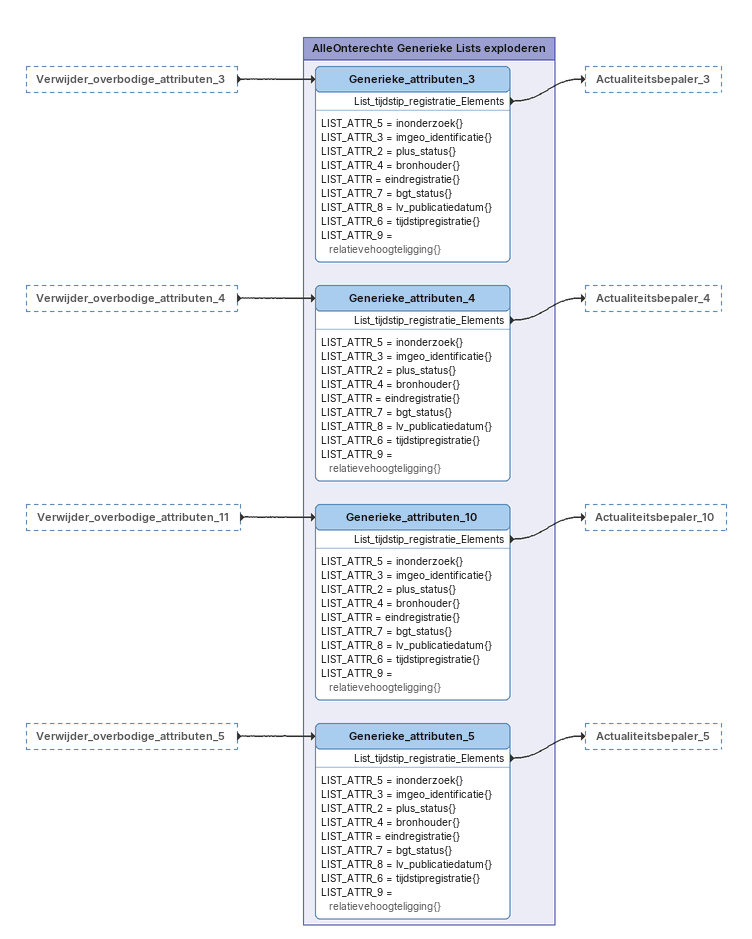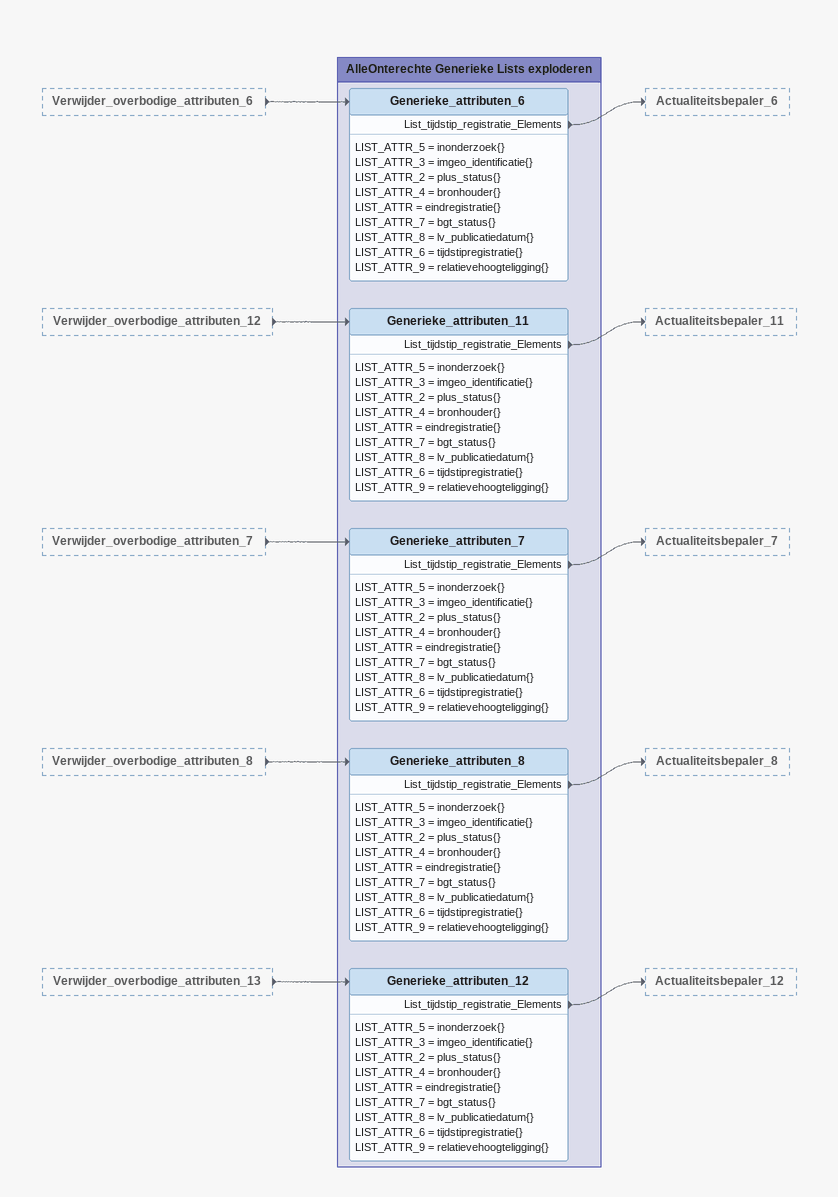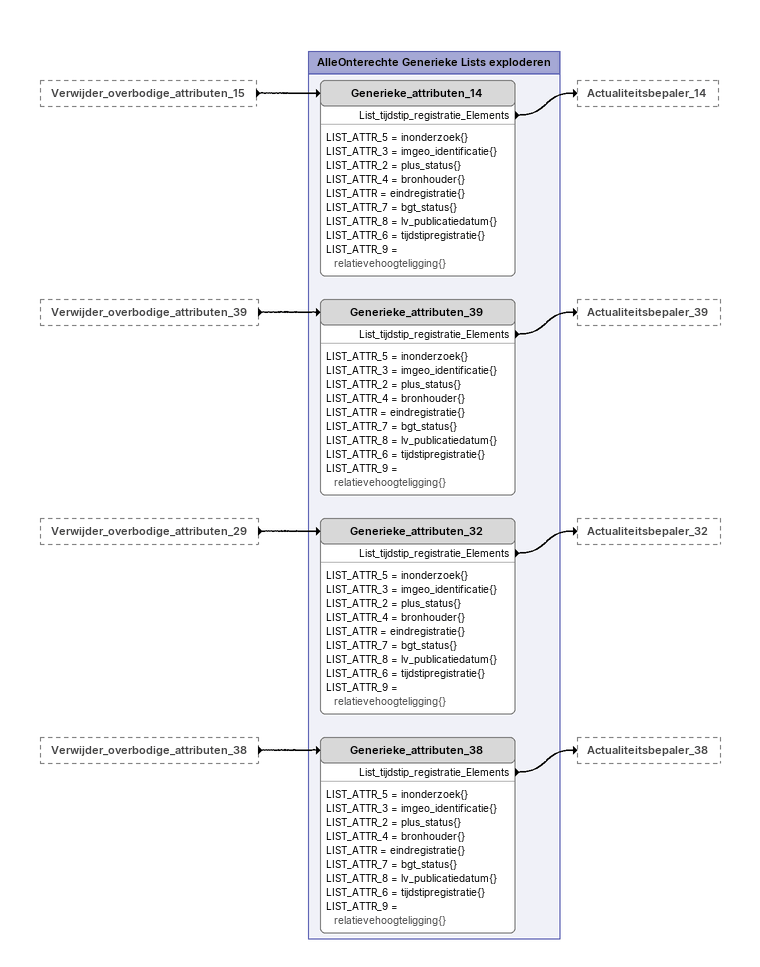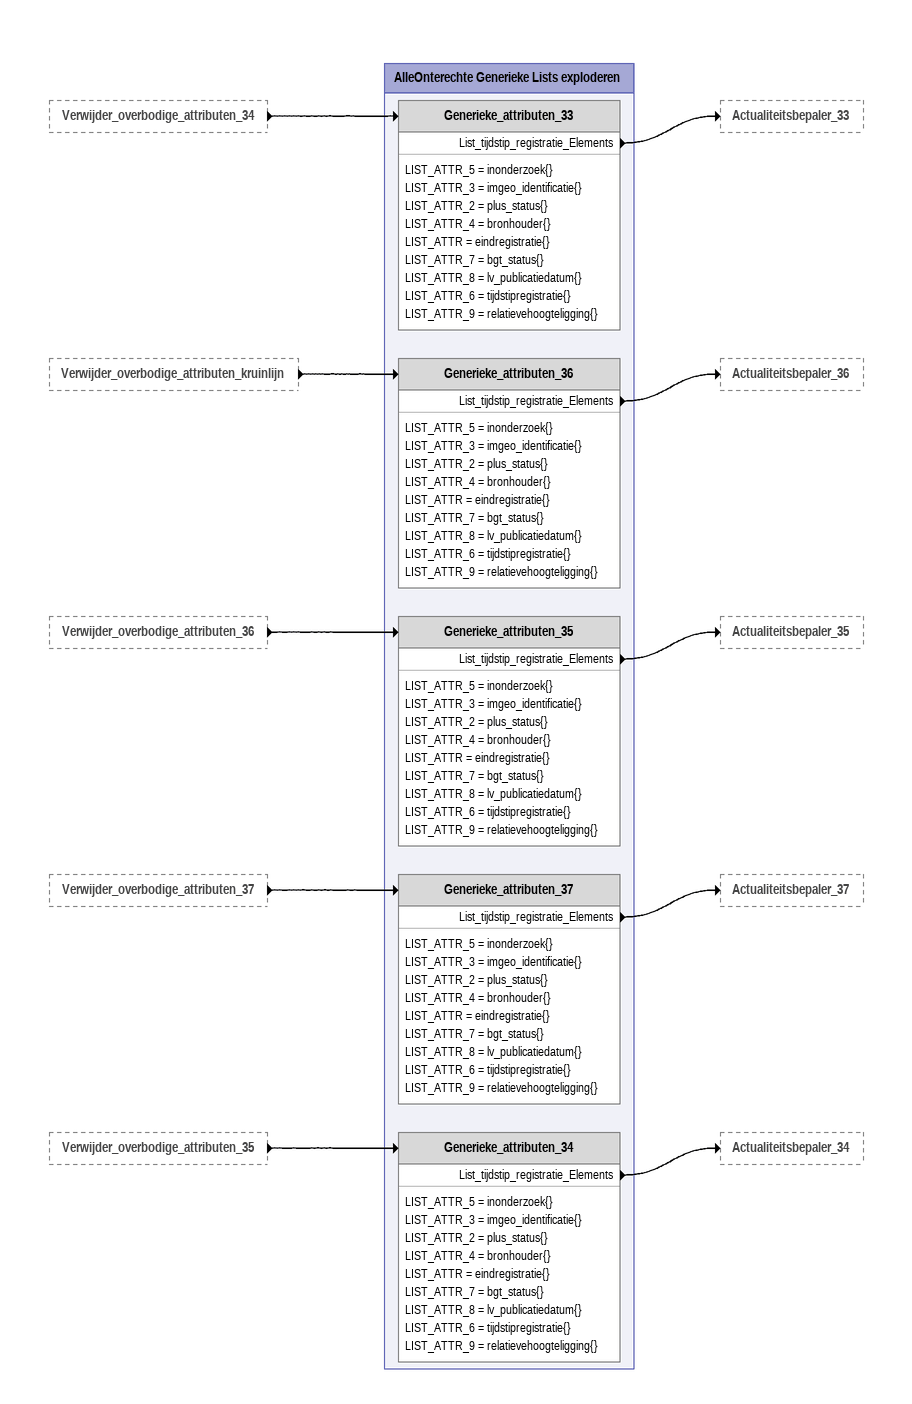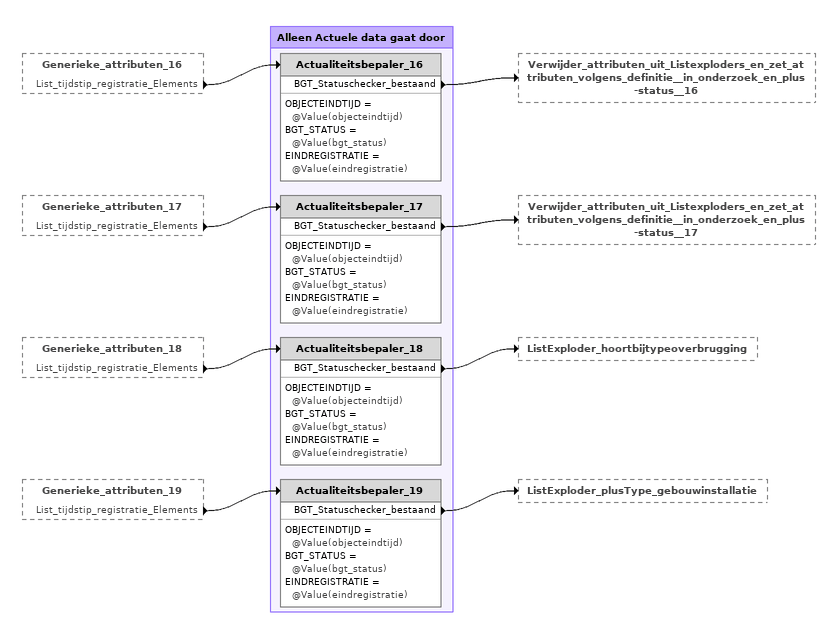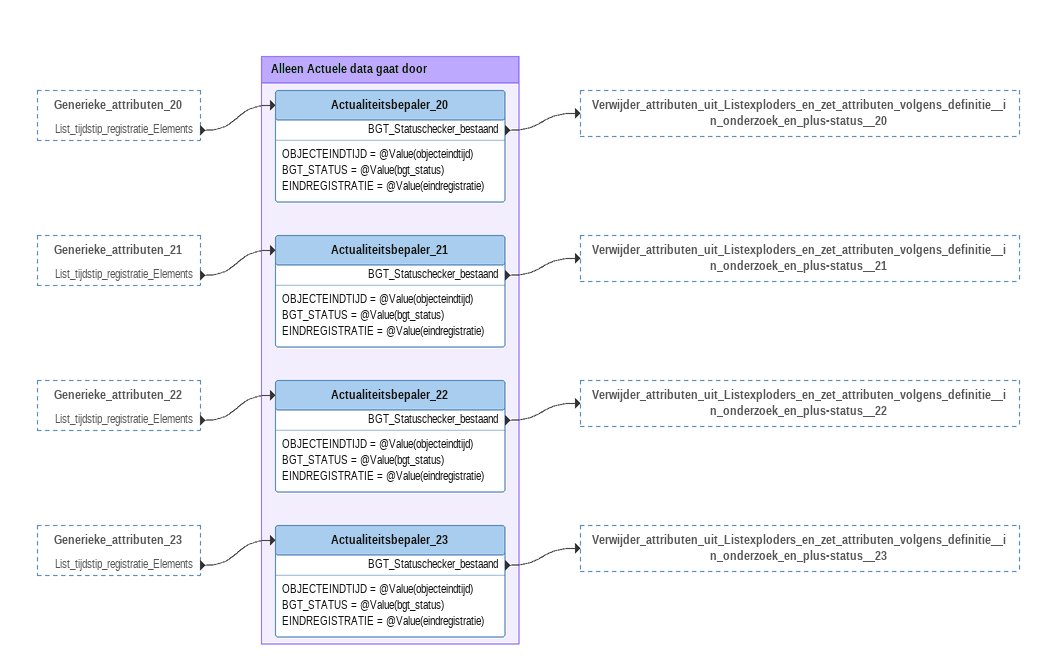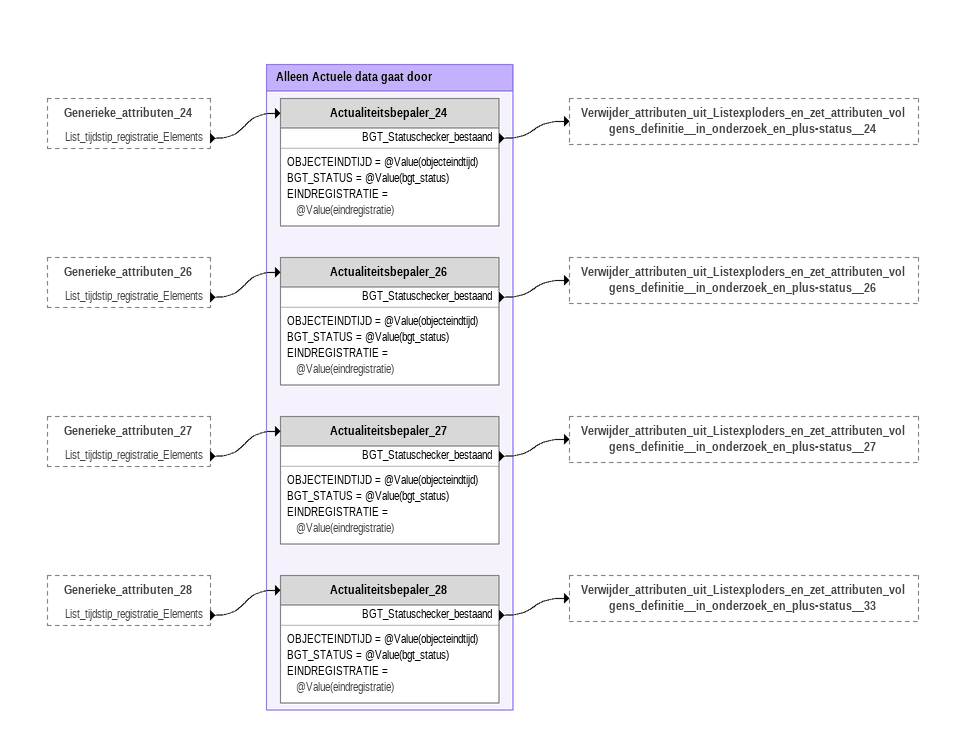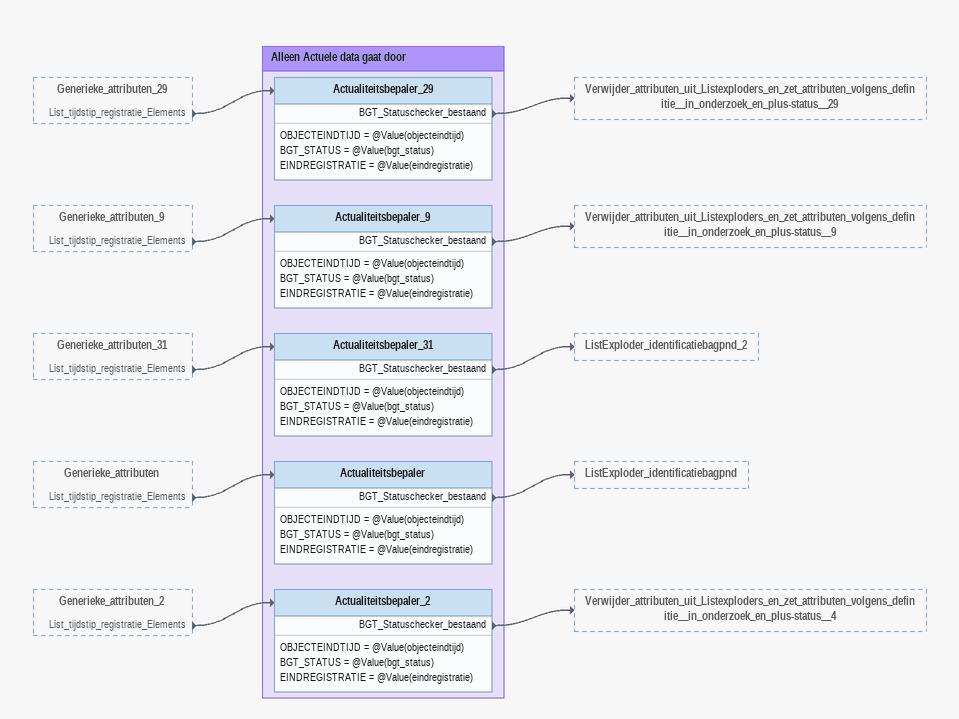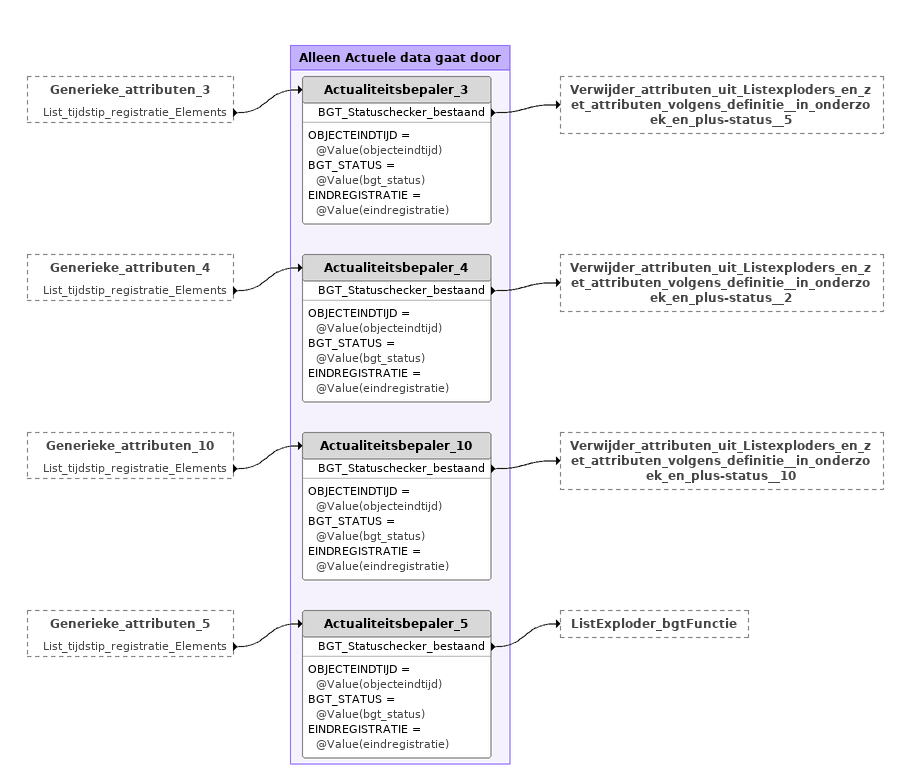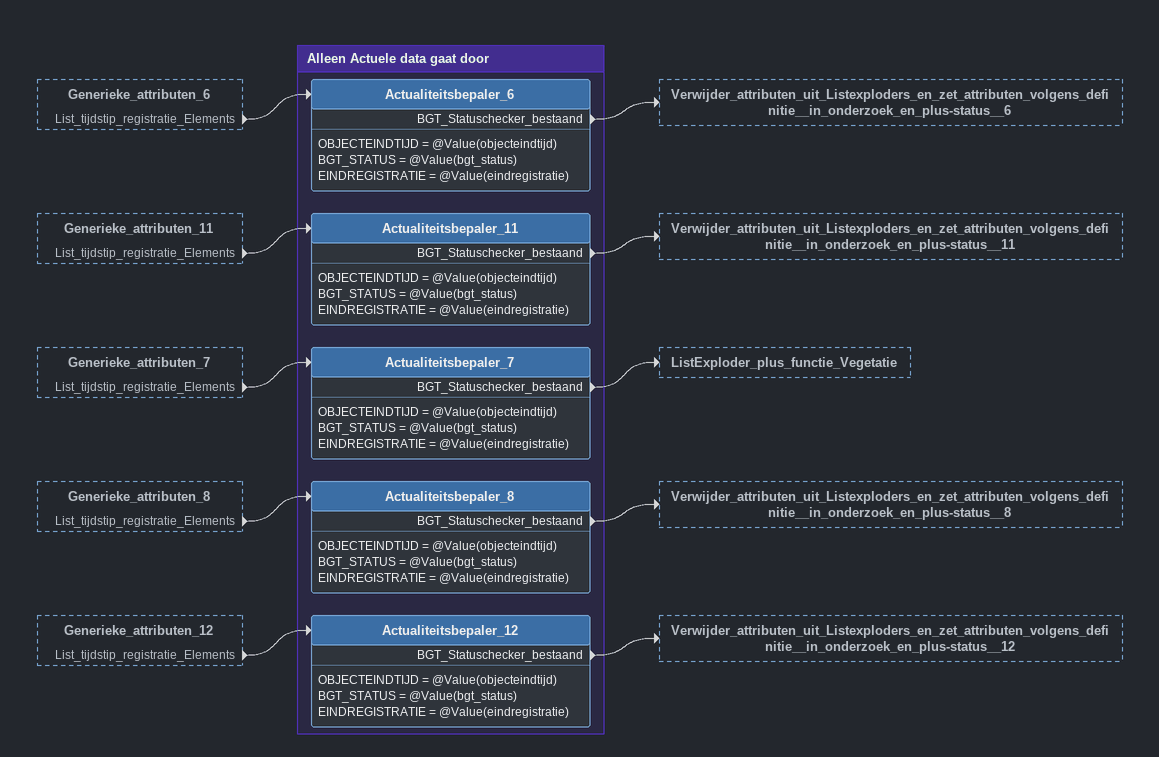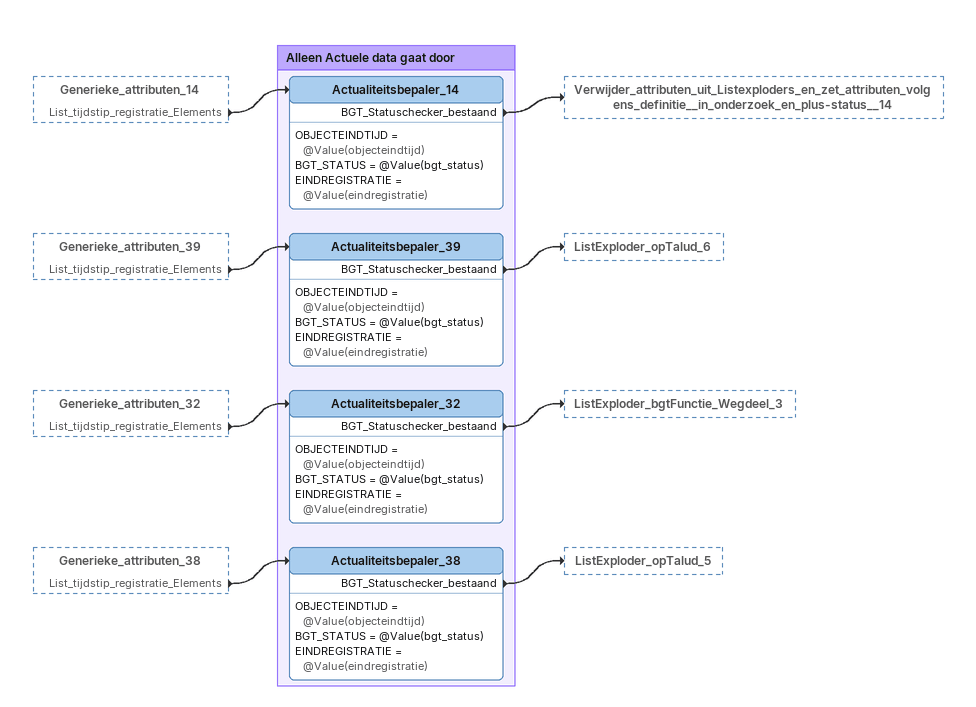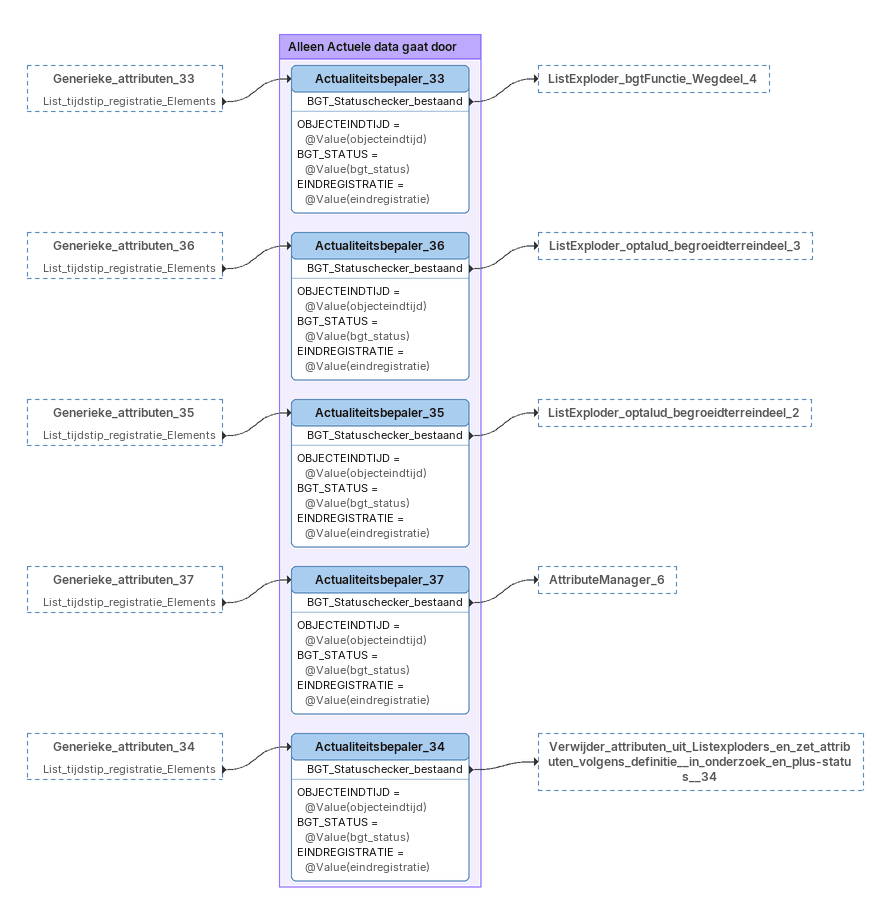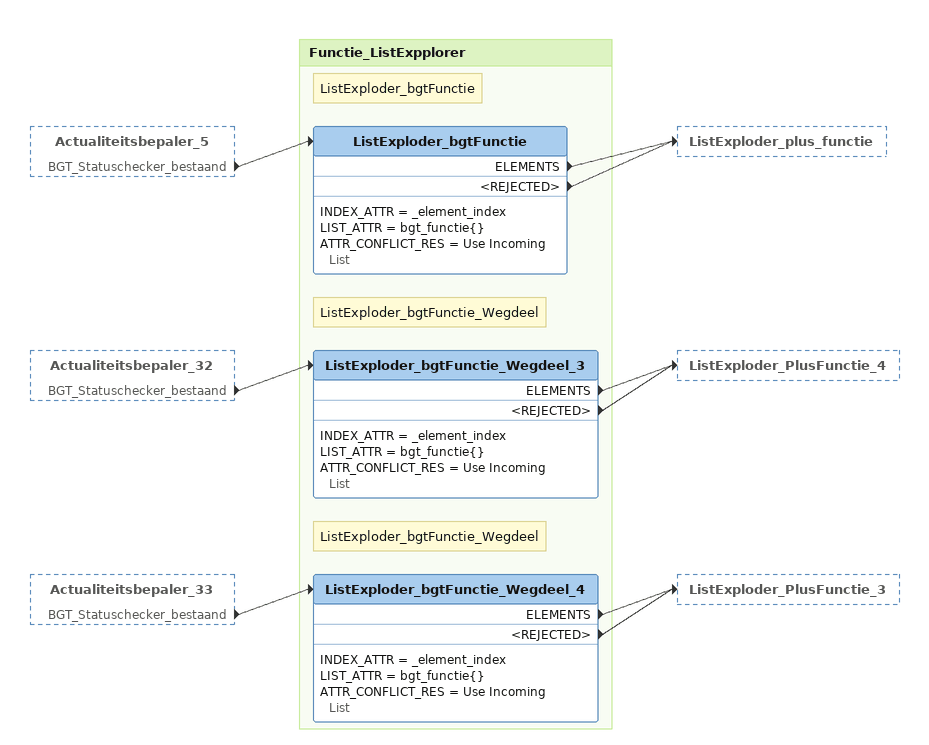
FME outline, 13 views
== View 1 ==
Verwijder_overbodige_attributen_3 [outside]
    -> Generieke_attributen_3
Verwijder_overbodige_attributen_4 [outside]
    -> Generieke_attributen_4
Verwijder_overbodige_attributen_11 [outside]
    -> Generieke_attributen_10
Verwijder_overbodige_attributen_5 [outside]
    -> Generieke_attributen_5

Bookmark: AlleOnterechte Generieke Lists exploderen
Generieke_attributen_3
    LIST_ATTR_5 = inonderzoek{}
    LIST_ATTR_3 = imgeo_identificatie{}
    LIST_ATTR_2 = plus_status{}
    LIST_ATTR_4 = bronhouder{}
    LIST_ATTR = eindregistratie{}
    LIST_ATTR_7 = bgt_status{}
    LIST_ATTR_8 = lv_publicatiedatum{}
    LIST_ATTR_6 = tijdstipregistratie{}
    LIST_ATTR_9 = relatievehoogteligging{}
    List_tijdstip_registratie_Elements -> Actualiteitsbepaler_3
Generieke_attributen_4
    LIST_ATTR_5 = inonderzoek{}
    LIST_ATTR_3 = imgeo_identificatie{}
    LIST_ATTR_2 = plus_status{}
    LIST_ATTR_4 = bronhouder{}
    LIST_ATTR = eindregistratie{}
    LIST_ATTR_7 = bgt_status{}
    LIST_ATTR_8 = lv_publicatiedatum{}
    LIST_ATTR_6 = tijdstipregistratie{}
    LIST_ATTR_9 = relatievehoogteligging{}
    List_tijdstip_registratie_Elements -> Actualiteitsbepaler_4
Generieke_attributen_10
    LIST_ATTR_5 = inonderzoek{}
    LIST_ATTR_3 = imgeo_identificatie{}
    LIST_ATTR_2 = plus_status{}
    LIST_ATTR_4 = bronhouder{}
    LIST_ATTR = eindregistratie{}
    LIST_ATTR_7 = bgt_status{}
    LIST_ATTR_8 = lv_publicatiedatum{}
    LIST_ATTR_6 = tijdstipregistratie{}
    LIST_ATTR_9 = relatievehoogteligging{}
    List_tijdstip_registratie_Elements -> Actualiteitsbepaler_10
Generieke_attributen_5
    LIST_ATTR_5 = inonderzoek{}
    LIST_ATTR_3 = imgeo_identificatie{}
    LIST_ATTR_2 = plus_status{}
    LIST_ATTR_4 = bronhouder{}
    LIST_ATTR = eindregistratie{}
    LIST_ATTR_7 = bgt_status{}
    LIST_ATTR_8 = lv_publicatiedatum{}
    LIST_ATTR_6 = tijdstipregistratie{}
    LIST_ATTR_9 = relatievehoogteligging{}
    List_tijdstip_registratie_Elements -> Actualiteitsbepaler_5

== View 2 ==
Verwijder_overbodige_attributen_6 [outside]
    -> Generieke_attributen_6
Verwijder_overbodige_attributen_12 [outside]
    -> Generieke_attributen_11
Verwijder_overbodige_attributen_7 [outside]
    -> Generieke_attributen_7
Verwijder_overbodige_attributen_8 [outside]
    -> Generieke_attributen_8
Verwijder_overbodige_attributen_13 [outside]
    -> Generieke_attributen_12

Bookmark: AlleOnterechte Generieke Lists exploderen
Generieke_attributen_6
    LIST_ATTR_5 = inonderzoek{}
    LIST_ATTR_3 = imgeo_identificatie{}
    LIST_ATTR_2 = plus_status{}
    LIST_ATTR_4 = bronhouder{}
    LIST_ATTR = eindregistratie{}
    LIST_ATTR_7 = bgt_status{}
    LIST_ATTR_8 = lv_publicatiedatum{}
    LIST_ATTR_6 = tijdstipregistratie{}
    LIST_ATTR_9 = relatievehoogteligging{}
    List_tijdstip_registratie_Elements -> Actualiteitsbepaler_6
Generieke_attributen_11
    LIST_ATTR_5 = inonderzoek{}
    LIST_ATTR_3 = imgeo_identificatie{}
    LIST_ATTR_2 = plus_status{}
    LIST_ATTR_4 = bronhouder{}
    LIST_ATTR = eindregistratie{}
    LIST_ATTR_7 = bgt_status{}
    LIST_ATTR_8 = lv_publicatiedatum{}
    LIST_ATTR_6 = tijdstipregistratie{}
    LIST_ATTR_9 = relatievehoogteligging{}
    List_tijdstip_registratie_Elements -> Actualiteitsbepaler_11
Generieke_attributen_7
    LIST_ATTR_5 = inonderzoek{}
    LIST_ATTR_3 = imgeo_identificatie{}
    LIST_ATTR_2 = plus_status{}
    LIST_ATTR_4 = bronhouder{}
    LIST_ATTR = eindregistratie{}
    LIST_ATTR_7 = bgt_status{}
    LIST_ATTR_8 = lv_publicatiedatum{}
    LIST_ATTR_6 = tijdstipregistratie{}
    LIST_ATTR_9 = relatievehoogteligging{}
    List_tijdstip_registratie_Elements -> Actualiteitsbepaler_7
Generieke_attributen_8
    LIST_ATTR_5 = inonderzoek{}
    LIST_ATTR_3 = imgeo_identificatie{}
    LIST_ATTR_2 = plus_status{}
    LIST_ATTR_4 = bronhouder{}
    LIST_ATTR = eindregistratie{}
    LIST_ATTR_7 = bgt_status{}
    LIST_ATTR_8 = lv_publicatiedatum{}
    LIST_ATTR_6 = tijdstipregistratie{}
    LIST_ATTR_9 = relatievehoogteligging{}
    List_tijdstip_registratie_Elements -> Actualiteitsbepaler_8
Generieke_attributen_12
    LIST_ATTR_5 = inonderzoek{}
    LIST_ATTR_3 = imgeo_identificatie{}
    LIST_ATTR_2 = plus_status{}
    LIST_ATTR_4 = bronhouder{}
    LIST_ATTR = eindregistratie{}
    LIST_ATTR_7 = bgt_status{}
    LIST_ATTR_8 = lv_publicatiedatum{}
    LIST_ATTR_6 = tijdstipregistratie{}
    LIST_ATTR_9 = relatievehoogteligging{}
    List_tijdstip_registratie_Elements -> Actualiteitsbepaler_12

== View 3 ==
Verwijder_overbodige_attributen_15 [outside]
    -> Generieke_attributen_14
Verwijder_overbodige_attributen_39 [outside]
    -> Generieke_attributen_39
Verwijder_overbodige_attributen_29 [outside]
    -> Generieke_attributen_32
Verwijder_overbodige_attributen_38 [outside]
    -> Generieke_attributen_38

Bookmark: AlleOnterechte Generieke Lists exploderen
Generieke_attributen_14
    LIST_ATTR_5 = inonderzoek{}
    LIST_ATTR_3 = imgeo_identificatie{}
    LIST_ATTR_2 = plus_status{}
    LIST_ATTR_4 = bronhouder{}
    LIST_ATTR = eindregistratie{}
    LIST_ATTR_7 = bgt_status{}
    LIST_ATTR_8 = lv_publicatiedatum{}
    LIST_ATTR_6 = tijdstipregistratie{}
    LIST_ATTR_9 = relatievehoogteligging{}
    List_tijdstip_registratie_Elements -> Actualiteitsbepaler_14
Generieke_attributen_39
    LIST_ATTR_5 = inonderzoek{}
    LIST_ATTR_3 = imgeo_identificatie{}
    LIST_ATTR_2 = plus_status{}
    LIST_ATTR_4 = bronhouder{}
    LIST_ATTR = eindregistratie{}
    LIST_ATTR_7 = bgt_status{}
    LIST_ATTR_8 = lv_publicatiedatum{}
    LIST_ATTR_6 = tijdstipregistratie{}
    LIST_ATTR_9 = relatievehoogteligging{}
    List_tijdstip_registratie_Elements -> Actualiteitsbepaler_39
Generieke_attributen_32
    LIST_ATTR_5 = inonderzoek{}
    LIST_ATTR_3 = imgeo_identificatie{}
    LIST_ATTR_2 = plus_status{}
    LIST_ATTR_4 = bronhouder{}
    LIST_ATTR = eindregistratie{}
    LIST_ATTR_7 = bgt_status{}
    LIST_ATTR_8 = lv_publicatiedatum{}
    LIST_ATTR_6 = tijdstipregistratie{}
    LIST_ATTR_9 = relatievehoogteligging{}
    List_tijdstip_registratie_Elements -> Actualiteitsbepaler_32
Generieke_attributen_38
    LIST_ATTR_5 = inonderzoek{}
    LIST_ATTR_3 = imgeo_identificatie{}
    LIST_ATTR_2 = plus_status{}
    LIST_ATTR_4 = bronhouder{}
    LIST_ATTR = eindregistratie{}
    LIST_ATTR_7 = bgt_status{}
    LIST_ATTR_8 = lv_publicatiedatum{}
    LIST_ATTR_6 = tijdstipregistratie{}
    LIST_ATTR_9 = relatievehoogteligging{}
    List_tijdstip_registratie_Elements -> Actualiteitsbepaler_38

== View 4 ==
Verwijder_overbodige_attributen_34 [outside]
    -> Generieke_attributen_33
Verwijder_overbodige_attributen_kruinlijn [outside]
    -> Generieke_attributen_36
Verwijder_overbodige_attributen_36 [outside]
    -> Generieke_attributen_35
Verwijder_overbodige_attributen_37 [outside]
    -> Generieke_attributen_37
Verwijder_overbodige_attributen_35 [outside]
    -> Generieke_attributen_34

Bookmark: AlleOnterechte Generieke Lists exploderen
Generieke_attributen_33
    LIST_ATTR_5 = inonderzoek{}
    LIST_ATTR_3 = imgeo_identificatie{}
    LIST_ATTR_2 = plus_status{}
    LIST_ATTR_4 = bronhouder{}
    LIST_ATTR = eindregistratie{}
    LIST_ATTR_7 = bgt_status{}
    LIST_ATTR_8 = lv_publicatiedatum{}
    LIST_ATTR_6 = tijdstipregistratie{}
    LIST_ATTR_9 = relatievehoogteligging{}
    List_tijdstip_registratie_Elements -> Actualiteitsbepaler_33
Generieke_attributen_36
    LIST_ATTR_5 = inonderzoek{}
    LIST_ATTR_3 = imgeo_identificatie{}
    LIST_ATTR_2 = plus_status{}
    LIST_ATTR_4 = bronhouder{}
    LIST_ATTR = eindregistratie{}
    LIST_ATTR_7 = bgt_status{}
    LIST_ATTR_8 = lv_publicatiedatum{}
    LIST_ATTR_6 = tijdstipregistratie{}
    LIST_ATTR_9 = relatievehoogteligging{}
    List_tijdstip_registratie_Elements -> Actualiteitsbepaler_36
Generieke_attributen_35
    LIST_ATTR_5 = inonderzoek{}
    LIST_ATTR_3 = imgeo_identificatie{}
    LIST_ATTR_2 = plus_status{}
    LIST_ATTR_4 = bronhouder{}
    LIST_ATTR = eindregistratie{}
    LIST_ATTR_7 = bgt_status{}
    LIST_ATTR_8 = lv_publicatiedatum{}
    LIST_ATTR_6 = tijdstipregistratie{}
    LIST_ATTR_9 = relatievehoogteligging{}
    List_tijdstip_registratie_Elements -> Actualiteitsbepaler_35
Generieke_attributen_37
    LIST_ATTR_5 = inonderzoek{}
    LIST_ATTR_3 = imgeo_identificatie{}
    LIST_ATTR_2 = plus_status{}
    LIST_ATTR_4 = bronhouder{}
    LIST_ATTR = eindregistratie{}
    LIST_ATTR_7 = bgt_status{}
    LIST_ATTR_8 = lv_publicatiedatum{}
    LIST_ATTR_6 = tijdstipregistratie{}
    LIST_ATTR_9 = relatievehoogteligging{}
    List_tijdstip_registratie_Elements -> Actualiteitsbepaler_37
Generieke_attributen_34
    LIST_ATTR_5 = inonderzoek{}
    LIST_ATTR_3 = imgeo_identificatie{}
    LIST_ATTR_2 = plus_status{}
    LIST_ATTR_4 = bronhouder{}
    LIST_ATTR = eindregistratie{}
    LIST_ATTR_7 = bgt_status{}
    LIST_ATTR_8 = lv_publicatiedatum{}
    LIST_ATTR_6 = tijdstipregistratie{}
    LIST_ATTR_9 = relatievehoogteligging{}
    List_tijdstip_registratie_Elements -> Actualiteitsbepaler_34

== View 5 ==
Generieke_attributen_16 [outside]
    List_tijdstip_registratie_Elements -> Actualiteitsbepaler_16
Generieke_attributen_17 [outside]
    List_tijdstip_registratie_Elements -> Actualiteitsbepaler_17
Generieke_attributen_18 [outside]
    List_tijdstip_registratie_Elements -> Actualiteitsbepaler_18
Generieke_attributen_19 [outside]
    List_tijdstip_registratie_Elements -> Actualiteitsbepaler_19

Bookmark: Alleen Actuele data gaat door
Actualiteitsbepaler_16
    OBJECTEINDTIJD = @Value(objecteindtijd)
    BGT_STATUS = @Value(bgt_status)
    EINDREGISTRATIE = @Value(eindregistratie)
    BGT_Statuschecker_bestaand -> Verwijder_attributen_uit_Listexploders_en_zet_attributen_volgens_definitie__in_onderzoek_en_plus-status__16
Actualiteitsbepaler_17
    OBJECTEINDTIJD = @Value(objecteindtijd)
    BGT_STATUS = @Value(bgt_status)
    EINDREGISTRATIE = @Value(eindregistratie)
    BGT_Statuschecker_bestaand -> Verwijder_attributen_uit_Listexploders_en_zet_attributen_volgens_definitie__in_onderzoek_en_plus-status__17
Actualiteitsbepaler_18
    OBJECTEINDTIJD = @Value(objecteindtijd)
    BGT_STATUS = @Value(bgt_status)
    EINDREGISTRATIE = @Value(eindregistratie)
    BGT_Statuschecker_bestaand -> ListExploder_hoortbijtypeoverbrugging
Actualiteitsbepaler_19
    OBJECTEINDTIJD = @Value(objecteindtijd)
    BGT_STATUS = @Value(bgt_status)
    EINDREGISTRATIE = @Value(eindregistratie)
    BGT_Statuschecker_bestaand -> ListExploder_plusType_gebouwinstallatie

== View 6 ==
Generieke_attributen_20 [outside]
    List_tijdstip_registratie_Elements -> Actualiteitsbepaler_20
Generieke_attributen_21 [outside]
    List_tijdstip_registratie_Elements -> Actualiteitsbepaler_21
Generieke_attributen_22 [outside]
    List_tijdstip_registratie_Elements -> Actualiteitsbepaler_22
Generieke_attributen_23 [outside]
    List_tijdstip_registratie_Elements -> Actualiteitsbepaler_23

Bookmark: Alleen Actuele data gaat door
Actualiteitsbepaler_20
    OBJECTEINDTIJD = @Value(objecteindtijd)
    BGT_STATUS = @Value(bgt_status)
    EINDREGISTRATIE = @Value(eindregistratie)
    BGT_Statuschecker_bestaand -> Verwijder_attributen_uit_Listexploders_en_zet_attributen_volgens_definitie__in_onderzoek_en_plus-status__20
Actualiteitsbepaler_21
    OBJECTEINDTIJD = @Value(objecteindtijd)
    BGT_STATUS = @Value(bgt_status)
    EINDREGISTRATIE = @Value(eindregistratie)
    BGT_Statuschecker_bestaand -> Verwijder_attributen_uit_Listexploders_en_zet_attributen_volgens_definitie__in_onderzoek_en_plus-status__21
Actualiteitsbepaler_22
    OBJECTEINDTIJD = @Value(objecteindtijd)
    BGT_STATUS = @Value(bgt_status)
    EINDREGISTRATIE = @Value(eindregistratie)
    BGT_Statuschecker_bestaand -> Verwijder_attributen_uit_Listexploders_en_zet_attributen_volgens_definitie__in_onderzoek_en_plus-status__22
Actualiteitsbepaler_23
    OBJECTEINDTIJD = @Value(objecteindtijd)
    BGT_STATUS = @Value(bgt_status)
    EINDREGISTRATIE = @Value(eindregistratie)
    BGT_Statuschecker_bestaand -> Verwijder_attributen_uit_Listexploders_en_zet_attributen_volgens_definitie__in_onderzoek_en_plus-status__23

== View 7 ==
Generieke_attributen_24 [outside]
    List_tijdstip_registratie_Elements -> Actualiteitsbepaler_24
Generieke_attributen_26 [outside]
    List_tijdstip_registratie_Elements -> Actualiteitsbepaler_26
Generieke_attributen_27 [outside]
    List_tijdstip_registratie_Elements -> Actualiteitsbepaler_27
Generieke_attributen_28 [outside]
    List_tijdstip_registratie_Elements -> Actualiteitsbepaler_28

Bookmark: Alleen Actuele data gaat door
Actualiteitsbepaler_24
    OBJECTEINDTIJD = @Value(objecteindtijd)
    BGT_STATUS = @Value(bgt_status)
    EINDREGISTRATIE = @Value(eindregistratie)
    BGT_Statuschecker_bestaand -> Verwijder_attributen_uit_Listexploders_en_zet_attributen_volgens_definitie__in_onderzoek_en_plus-status__24
Actualiteitsbepaler_26
    OBJECTEINDTIJD = @Value(objecteindtijd)
    BGT_STATUS = @Value(bgt_status)
    EINDREGISTRATIE = @Value(eindregistratie)
    BGT_Statuschecker_bestaand -> Verwijder_attributen_uit_Listexploders_en_zet_attributen_volgens_definitie__in_onderzoek_en_plus-status__26
Actualiteitsbepaler_27
    OBJECTEINDTIJD = @Value(objecteindtijd)
    BGT_STATUS = @Value(bgt_status)
    EINDREGISTRATIE = @Value(eindregistratie)
    BGT_Statuschecker_bestaand -> Verwijder_attributen_uit_Listexploders_en_zet_attributen_volgens_definitie__in_onderzoek_en_plus-status__27
Actualiteitsbepaler_28
    OBJECTEINDTIJD = @Value(objecteindtijd)
    BGT_STATUS = @Value(bgt_status)
    EINDREGISTRATIE = @Value(eindregistratie)
    BGT_Statuschecker_bestaand -> Verwijder_attributen_uit_Listexploders_en_zet_attributen_volgens_definitie__in_onderzoek_en_plus-status__33

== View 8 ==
Generieke_attributen_29 [outside]
    List_tijdstip_registratie_Elements -> Actualiteitsbepaler_29
Generieke_attributen_9 [outside]
    List_tijdstip_registratie_Elements -> Actualiteitsbepaler_9
Generieke_attributen_31 [outside]
    List_tijdstip_registratie_Elements -> Actualiteitsbepaler_31
Generieke_attributen [outside]
    List_tijdstip_registratie_Elements -> Actualiteitsbepaler
Generieke_attributen_2 [outside]
    List_tijdstip_registratie_Elements -> Actualiteitsbepaler_2

Bookmark: Alleen Actuele data gaat door
Actualiteitsbepaler_29
    OBJECTEINDTIJD = @Value(objecteindtijd)
    BGT_STATUS = @Value(bgt_status)
    EINDREGISTRATIE = @Value(eindregistratie)
    BGT_Statuschecker_bestaand -> Verwijder_attributen_uit_Listexploders_en_zet_attributen_volgens_definitie__in_onderzoek_en_plus-status__29
Actualiteitsbepaler_9
    OBJECTEINDTIJD = @Value(objecteindtijd)
    BGT_STATUS = @Value(bgt_status)
    EINDREGISTRATIE = @Value(eindregistratie)
    BGT_Statuschecker_bestaand -> Verwijder_attributen_uit_Listexploders_en_zet_attributen_volgens_definitie__in_onderzoek_en_plus-status__9
Actualiteitsbepaler_31
    OBJECTEINDTIJD = @Value(objecteindtijd)
    BGT_STATUS = @Value(bgt_status)
    EINDREGISTRATIE = @Value(eindregistratie)
    BGT_Statuschecker_bestaand -> ListExploder_identificatiebagpnd_2
Actualiteitsbepaler
    OBJECTEINDTIJD = @Value(objecteindtijd)
    BGT_STATUS = @Value(bgt_status)
    EINDREGISTRATIE = @Value(eindregistratie)
    BGT_Statuschecker_bestaand -> ListExploder_identificatiebagpnd
Actualiteitsbepaler_2
    OBJECTEINDTIJD = @Value(objecteindtijd)
    BGT_STATUS = @Value(bgt_status)
    EINDREGISTRATIE = @Value(eindregistratie)
    BGT_Statuschecker_bestaand -> Verwijder_attributen_uit_Listexploders_en_zet_attributen_volgens_definitie__in_onderzoek_en_plus-status__4

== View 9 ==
Generieke_attributen_3 [outside]
    List_tijdstip_registratie_Elements -> Actualiteitsbepaler_3
Generieke_attributen_4 [outside]
    List_tijdstip_registratie_Elements -> Actualiteitsbepaler_4
Generieke_attributen_10 [outside]
    List_tijdstip_registratie_Elements -> Actualiteitsbepaler_10
Generieke_attributen_5 [outside]
    List_tijdstip_registratie_Elements -> Actualiteitsbepaler_5

Bookmark: Alleen Actuele data gaat door
Actualiteitsbepaler_3
    OBJECTEINDTIJD = @Value(objecteindtijd)
    BGT_STATUS = @Value(bgt_status)
    EINDREGISTRATIE = @Value(eindregistratie)
    BGT_Statuschecker_bestaand -> Verwijder_attributen_uit_Listexploders_en_zet_attributen_volgens_definitie__in_onderzoek_en_plus-status__5
Actualiteitsbepaler_4
    OBJECTEINDTIJD = @Value(objecteindtijd)
    BGT_STATUS = @Value(bgt_status)
    EINDREGISTRATIE = @Value(eindregistratie)
    BGT_Statuschecker_bestaand -> Verwijder_attributen_uit_Listexploders_en_zet_attributen_volgens_definitie__in_onderzoek_en_plus-status__2
Actualiteitsbepaler_10
    OBJECTEINDTIJD = @Value(objecteindtijd)
    BGT_STATUS = @Value(bgt_status)
    EINDREGISTRATIE = @Value(eindregistratie)
    BGT_Statuschecker_bestaand -> Verwijder_attributen_uit_Listexploders_en_zet_attributen_volgens_definitie__in_onderzoek_en_plus-status__10
Actualiteitsbepaler_5
    OBJECTEINDTIJD = @Value(objecteindtijd)
    BGT_STATUS = @Value(bgt_status)
    EINDREGISTRATIE = @Value(eindregistratie)
    BGT_Statuschecker_bestaand -> ListExploder_bgtFunctie

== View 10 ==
Generieke_attributen_6 [outside]
    List_tijdstip_registratie_Elements -> Actualiteitsbepaler_6
Generieke_attributen_11 [outside]
    List_tijdstip_registratie_Elements -> Actualiteitsbepaler_11
Generieke_attributen_7 [outside]
    List_tijdstip_registratie_Elements -> Actualiteitsbepaler_7
Generieke_attributen_8 [outside]
    List_tijdstip_registratie_Elements -> Actualiteitsbepaler_8
Generieke_attributen_12 [outside]
    List_tijdstip_registratie_Elements -> Actualiteitsbepaler_12

Bookmark: Alleen Actuele data gaat door
Actualiteitsbepaler_6
    OBJECTEINDTIJD = @Value(objecteindtijd)
    BGT_STATUS = @Value(bgt_status)
    EINDREGISTRATIE = @Value(eindregistratie)
    BGT_Statuschecker_bestaand -> Verwijder_attributen_uit_Listexploders_en_zet_attributen_volgens_definitie__in_onderzoek_en_plus-status__6
Actualiteitsbepaler_11
    OBJECTEINDTIJD = @Value(objecteindtijd)
    BGT_STATUS = @Value(bgt_status)
    EINDREGISTRATIE = @Value(eindregistratie)
    BGT_Statuschecker_bestaand -> Verwijder_attributen_uit_Listexploders_en_zet_attributen_volgens_definitie__in_onderzoek_en_plus-status__11
Actualiteitsbepaler_7
    OBJECTEINDTIJD = @Value(objecteindtijd)
    BGT_STATUS = @Value(bgt_status)
    EINDREGISTRATIE = @Value(eindregistratie)
    BGT_Statuschecker_bestaand -> ListExploder_plus_functie_Vegetatie
Actualiteitsbepaler_8
    OBJECTEINDTIJD = @Value(objecteindtijd)
    BGT_STATUS = @Value(bgt_status)
    EINDREGISTRATIE = @Value(eindregistratie)
    BGT_Statuschecker_bestaand -> Verwijder_attributen_uit_Listexploders_en_zet_attributen_volgens_definitie__in_onderzoek_en_plus-status__8
Actualiteitsbepaler_12
    OBJECTEINDTIJD = @Value(objecteindtijd)
    BGT_STATUS = @Value(bgt_status)
    EINDREGISTRATIE = @Value(eindregistratie)
    BGT_Statuschecker_bestaand -> Verwijder_attributen_uit_Listexploders_en_zet_attributen_volgens_definitie__in_onderzoek_en_plus-status__12

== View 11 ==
Generieke_attributen_14 [outside]
    List_tijdstip_registratie_Elements -> Actualiteitsbepaler_14
Generieke_attributen_39 [outside]
    List_tijdstip_registratie_Elements -> Actualiteitsbepaler_39
Generieke_attributen_32 [outside]
    List_tijdstip_registratie_Elements -> Actualiteitsbepaler_32
Generieke_attributen_38 [outside]
    List_tijdstip_registratie_Elements -> Actualiteitsbepaler_38

Bookmark: Alleen Actuele data gaat door
Actualiteitsbepaler_14
    OBJECTEINDTIJD = @Value(objecteindtijd)
    BGT_STATUS = @Value(bgt_status)
    EINDREGISTRATIE = @Value(eindregistratie)
    BGT_Statuschecker_bestaand -> Verwijder_attributen_uit_Listexploders_en_zet_attributen_volgens_definitie__in_onderzoek_en_plus-status__14
Actualiteitsbepaler_39
    OBJECTEINDTIJD = @Value(objecteindtijd)
    BGT_STATUS = @Value(bgt_status)
    EINDREGISTRATIE = @Value(eindregistratie)
    BGT_Statuschecker_bestaand -> ListExploder_opTalud_6
Actualiteitsbepaler_32
    OBJECTEINDTIJD = @Value(objecteindtijd)
    BGT_STATUS = @Value(bgt_status)
    EINDREGISTRATIE = @Value(eindregistratie)
    BGT_Statuschecker_bestaand -> ListExploder_bgtFunctie_Wegdeel_3
Actualiteitsbepaler_38
    OBJECTEINDTIJD = @Value(objecteindtijd)
    BGT_STATUS = @Value(bgt_status)
    EINDREGISTRATIE = @Value(eindregistratie)
    BGT_Statuschecker_bestaand -> ListExploder_opTalud_5

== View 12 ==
Generieke_attributen_33 [outside]
    List_tijdstip_registratie_Elements -> Actualiteitsbepaler_33
Generieke_attributen_36 [outside]
    List_tijdstip_registratie_Elements -> Actualiteitsbepaler_36
Generieke_attributen_35 [outside]
    List_tijdstip_registratie_Elements -> Actualiteitsbepaler_35
Generieke_attributen_37 [outside]
    List_tijdstip_registratie_Elements -> Actualiteitsbepaler_37
Generieke_attributen_34 [outside]
    List_tijdstip_registratie_Elements -> Actualiteitsbepaler_34

Bookmark: Alleen Actuele data gaat door
Actualiteitsbepaler_33
    OBJECTEINDTIJD = @Value(objecteindtijd)
    BGT_STATUS = @Value(bgt_status)
    EINDREGISTRATIE = @Value(eindregistratie)
    BGT_Statuschecker_bestaand -> ListExploder_bgtFunctie_Wegdeel_4
Actualiteitsbepaler_36
    OBJECTEINDTIJD = @Value(objecteindtijd)
    BGT_STATUS = @Value(bgt_status)
    EINDREGISTRATIE = @Value(eindregistratie)
    BGT_Statuschecker_bestaand -> ListExploder_optalud_begroeidterreindeel_3
Actualiteitsbepaler_35
    OBJECTEINDTIJD = @Value(objecteindtijd)
    BGT_STATUS = @Value(bgt_status)
    EINDREGISTRATIE = @Value(eindregistratie)
    BGT_Statuschecker_bestaand -> ListExploder_optalud_begroeidterreindeel_2
Actualiteitsbepaler_37
    OBJECTEINDTIJD = @Value(objecteindtijd)
    BGT_STATUS = @Value(bgt_status)
    EINDREGISTRATIE = @Value(eindregistratie)
    BGT_Statuschecker_bestaand -> AttributeManager_6
Actualiteitsbepaler_34
    OBJECTEINDTIJD = @Value(objecteindtijd)
    BGT_STATUS = @Value(bgt_status)
    EINDREGISTRATIE = @Value(eindregistratie)
    BGT_Statuschecker_bestaand -> Verwijder_attributen_uit_Listexploders_en_zet_attributen_volgens_definitie__in_onderzoek_en_plus-status__34

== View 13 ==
Actualiteitsbepaler_5 [outside]
    BGT_Statuschecker_bestaand -> ListExploder_bgtFunctie
Actualiteitsbepaler_32 [outside]
    BGT_Statuschecker_bestaand -> ListExploder_bgtFunctie_Wegdeel_3
Actualiteitsbepaler_33 [outside]
    BGT_Statuschecker_bestaand -> ListExploder_bgtFunctie_Wegdeel_4

Bookmark: Functie_ListExpplorer
Note: ListExploder_bgtFunctie
ListExploder_bgtFunctie
    INDEX_ATTR = _element_index
    LIST_ATTR = bgt_functie{}
    ATTR_CONFLICT_RES = Use Incoming List
    ELEMENTS -> ListExploder_plus_functie
    <REJECTED> -> ListExploder_plus_functie
Note: ListExploder_bgtFunctie_Wegdeel
ListExploder_bgtFunctie_Wegdeel_3
    INDEX_ATTR = _element_index
    LIST_ATTR = bgt_functie{}
    ATTR_CONFLICT_RES = Use Incoming List
    ELEMENTS -> ListExploder_PlusFunctie_4
    <REJECTED> -> ListExploder_PlusFunctie_4
Note: ListExploder_bgtFunctie_Wegdeel
ListExploder_bgtFunctie_Wegdeel_4
    INDEX_ATTR = _element_index
    LIST_ATTR = bgt_functie{}
    ATTR_CONFLICT_RES = Use Incoming List
    ELEMENTS -> ListExploder_PlusFunctie_3
    <REJECTED> -> ListExploder_PlusFunctie_3
